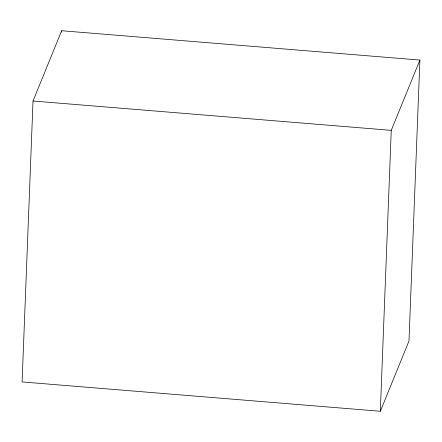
<?xml version="1.0" encoding="UTF-8"?>
<svg xmlns="http://www.w3.org/2000/svg" width="442" height="442" viewBox="0 0 442 442"><rect width="100%" height="100%" fill="white"/><g stroke="black" fill="none" stroke-linecap="round" stroke-linejoin="round"><path stroke-width="0.66" d="M33.017 101.014L22.1 381.927L380.335 411.27L408.983 340.986L419.9 60.073L61.665 30.73L33.017 101.014L391.253 130.351L419.9 60.073M61.615 32.106L61.665 30.73M380.335 411.27L391.253 130.351"/></g></svg>
